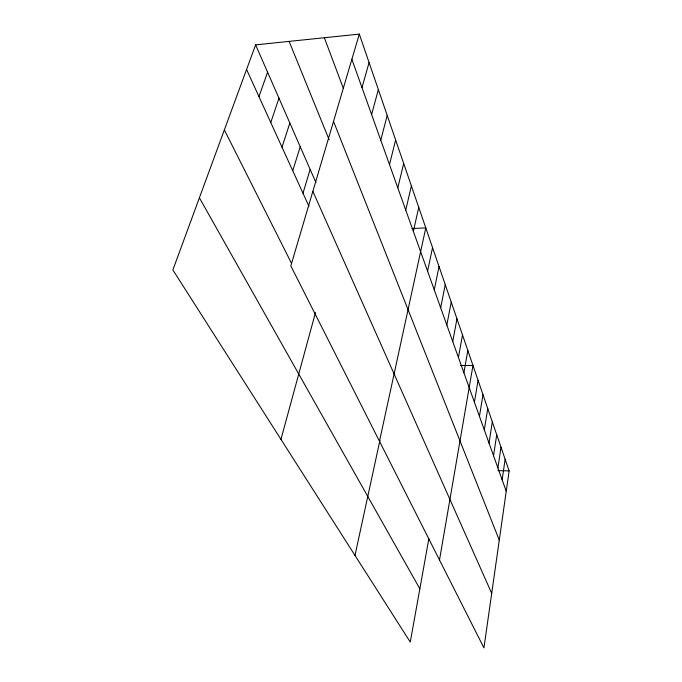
<?xml version="1.0" encoding="UTF-8"?>
<svg xmlns="http://www.w3.org/2000/svg" width="682" height="682" viewBox="0 0 682 682"><rect width="100%" height="100%" fill="white"/><g stroke="black" fill="none" stroke-linecap="round" stroke-linejoin="round"><path stroke-width="1.02" d="M359.32 34.1L509.13 470.904L483.939 647.9L290.822 265.903L359.32 34.1L255.614 44.867L172.87 269.953L410.274 642.077L428.833 538.84M502.14 479.804L505.132 459.25M497.911 467.963L500.997 447.204M493.538 455.721L496.726 434.749M489.011 443.044L492.31 421.86M484.314 429.916L487.732 408.518M479.455 416.31L482.984 394.69M474.408 402.192L478.073 380.351M439.498 559.982L472.976 365.484L460.614 365.526M463.896 372.79L467.835 350.514M458.423 357.47L462.507 334.973M452.737 341.554L456.974 318.844M446.829 325.016L451.228 302.075M440.674 307.795L445.244 284.65M434.264 289.867L439.029 266.509M427.588 271.189L432.541 247.609M379.482 441.271L425.79 227.916L412.013 228.521M354.99 555.412L379.925 440.444M413.352 231.36L418.739 207.362M405.756 210.099L411.382 185.896M397.811 187.857L403.684 163.467M389.49 164.575L395.637 139.989M380.769 140.16L387.206 115.403M371.613 114.542L378.357 89.623M280.95 439.37L315.493 312.535M361.989 87.628L369.081 62.548M302.987 193.228L310.157 169.434M292.731 170.739L300.233 146.758M282.007 147.193L289.85 123.05M270.763 122.521L278.972 98.217M258.964 96.639L267.574 72.181M497.8 470.597L509.13 470.904M199.391 197.806L419.848 588.813M224.352 129.895L291.436 263.167M246.569 69.453L308.955 206.314M312.859 191.335L491.705 593.34M255.614 44.867L315.945 182.631M289.108 41.389L329.15 139.767M333.532 121.387L499.275 540.153M324.359 37.732L343.413 88.558M351.869 59.308L506.232 491.245"/></g></svg>
